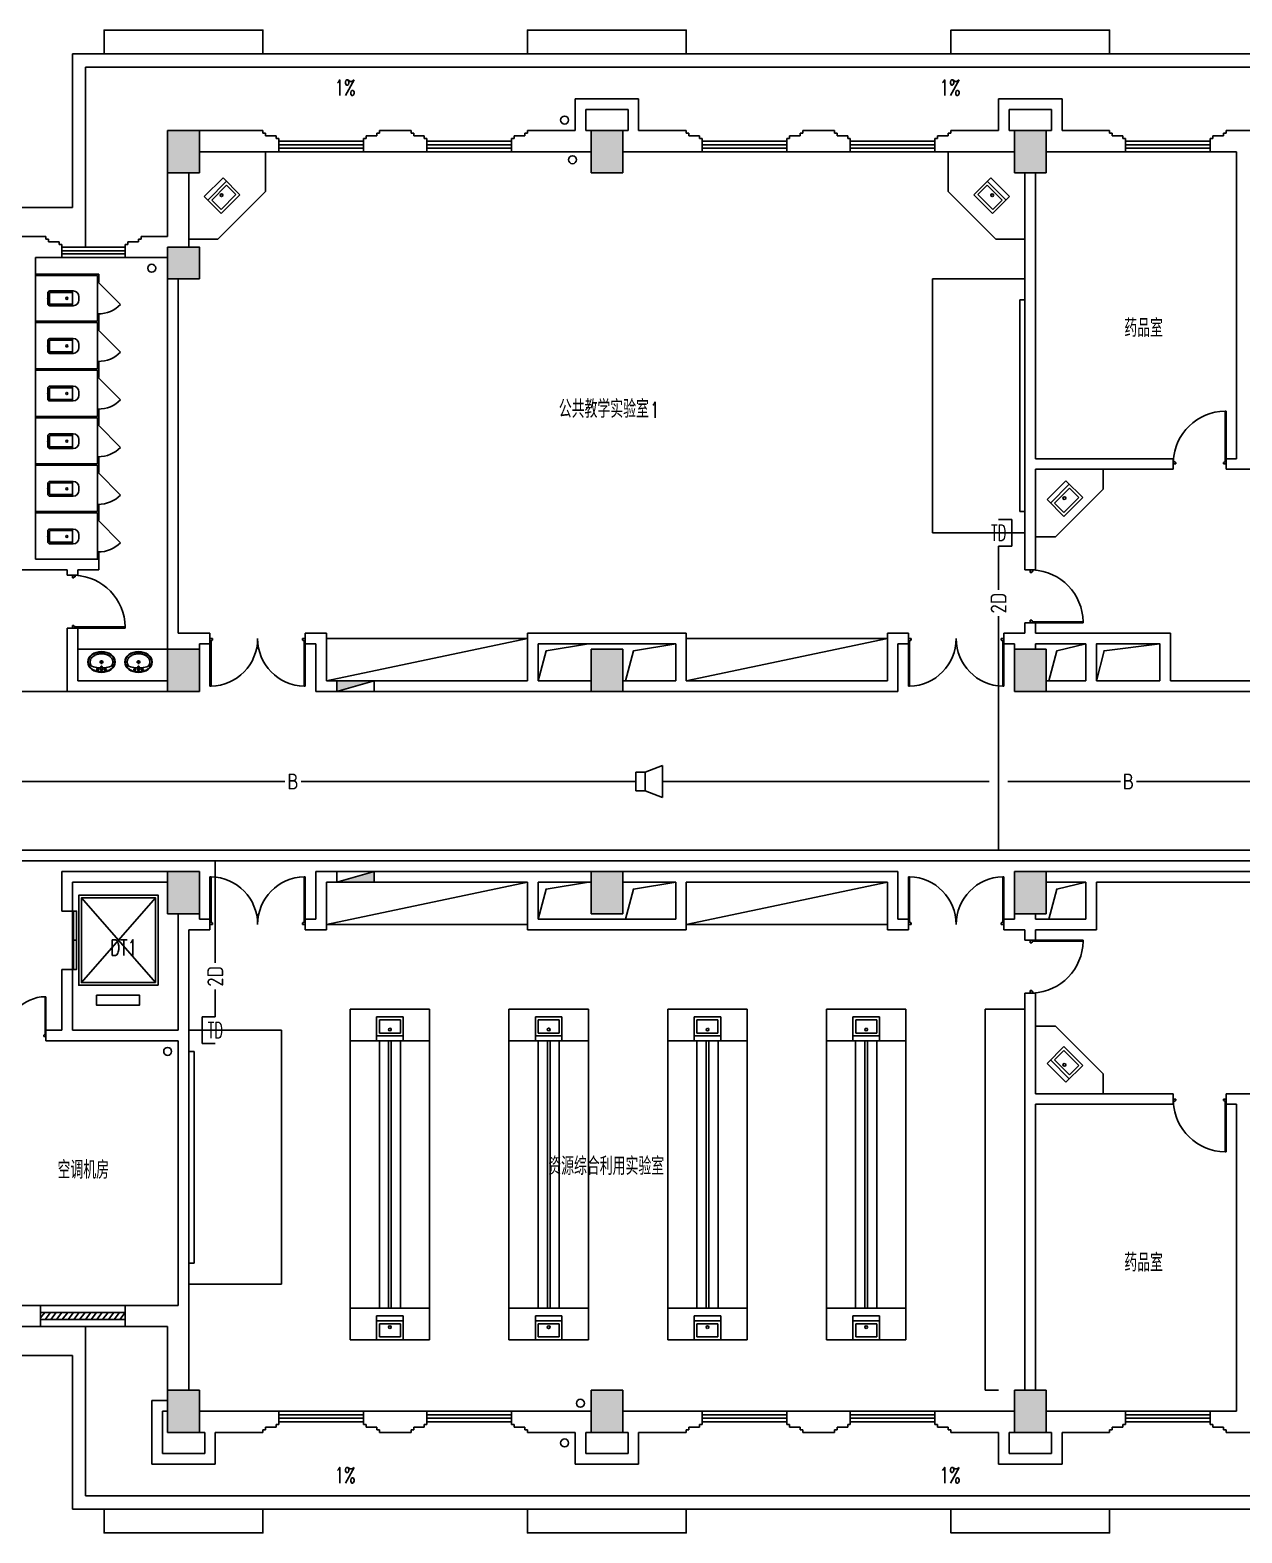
# Model space of a CAD drawing. Extents: x 190999 to 834799, y -200814 to 215286.
# Drawn here: x 217912 to 240812, y -66564 to -38163 of the extents above; entities that cross this region are included whole.
import ezdxf
from ezdxf.enums import TextEntityAlignment as Align

# ---------------------------------------------------------------- set-up
doc = ezdxf.new("R2010")
doc.units = 0
doc.header["$LTSCALE"] = 1000
doc.header["$MEASUREMENT"] = 0
for name, color, linetype in [('00-EQUIP', 3, 'Continuous'), ('00-SIG_TEXT', 7, 'Continuous'), ('00-WIRE-4', 6, 'Continuous'), ('A-卫生间', 250, 'Continuous'), ('A-墙线', 2, 'Continuous'), ('A-外包装修', 250, 'Continuous'), ('A-外窗', 145, 'Continuous'), ('A-家具', 250, 'Continuous'), ('A-门', 167, 'Continuous'), ('COLUMN', 2, 'Continuous'), ('EQUIP_消火栓', 6, 'Continuous'), ('PUB_HATCH', 250, 'Continuous'), ('PUB_TEXT', 7, 'Continuous'), ('STAIR', 5, 'Continuous'), ('WALL', 4, 'Continuous'), ('WINDOW', 7, 'Continuous'), ('屋面排水', 7, 'Continuous'), ('房间名称', 7, 'Continuous'), ('桥架', 1, 'Continuous'), ('洞口线', 177, 'Continuous'), ('雨水管', 3, 'Continuous'), ('雨水管口', 1, 'Continuous')]:
    doc.layers.add(name, color=color, linetype=linetype)
doc.styles.add('-GBCBIGGBENOR', font='GBENOR.shx', dxfattribs={"bigfont": 'GBCBIG.shx'})
doc.styles.add('_COMPLEX', font='COMPLEX.shx', dxfattribs={"width": 0.5})
doc.styles.add('_TCH_DIM', font='SIMPLEX', dxfattribs={"bigfont": 'GBCBIG'})
doc.styles.get("Standard").update_dxf_attribs({"font": 'simhei.ttf'})
doc.styles.add('zz-1', font='arial.ttf', dxfattribs={"width": 0.8})

# ---------------------------------------------------------------- blocks, each defined once
blk = doc.blocks.new('m1800')
at = {"layer": 'A-墙线'}
for p, q in [((-900, -100), (-900, 100)), ((900, -100), (900, 100))]:
    blk.add_line(p, q, dxfattribs=at)
at = {"layer": 'A-门'}
for p, q in [((-900, 900), (-900, 0)), ((-900, 900), (-880, 900)), ((-880, 900), (-880, 50)), ((880, 900), (880, 50)), ((900, 900), (880, 900)), ((900, 900), (900, 0)), ((-900, 50), (-870, 50)), ((-900, 0), (-850, 0)), ((-870, 50), (-870, 30)), ((-870, 30), (-850, 30)), ((-850, 30), (-850, 0)), ((850, 30), (850, 0)), ((870, 30), (850, 30)), ((900, 0), (850, 0)), ((870, 50), (870, 30)), ((900, 50), (870, 50))]:
    blk.add_line(p, q, dxfattribs=at)
for centre, start, end in [((-900, 0), 0, 88.7267), ((900, 0), 91.2733, 180)]:
    blk.add_arc(centre, 900, start, end, dxfattribs=at)
blk = doc.blocks.new('m1000')
at = {"layer": 'A-墙线'}
for p, q in [((0, 0), (0, 200)), ((1000, 0), (1000, 200))]:
    blk.add_line(p, q, dxfattribs=at)
at = {"layer": 'A-门'}
for p, q in [((0, 1100), (0, 100)), ((0, 1100), (20, 1100)), ((20, 1100), (20, 150)), ((0, 150), (30, 150)), ((0, 100), (50, 100)), ((30, 150), (30, 130)), ((30, 130), (50, 130)), ((50, 130), (50, 100)), ((950, 130), (950, 100)), ((970, 130), (950, 130)), ((1000, 100), (950, 100)), ((970, 150), (970, 130)), ((1000, 150), (970, 150)), ((1000, 150), (1000, 100))]:
    blk.add_line(p, q, dxfattribs=at)
blk.add_arc((0, 100), 1000, 2.866, 88.854, dxfattribs=at)
blk = doc.blocks.new('手盆')
at = {"layer": 'A-卫生间'}
for p, q in [((113, 12), (46, 16)), ((160, 0), (235, 0)), ((198, -37), (198, 38)), ((113, -11), (46, -16))]:
    blk.add_line(p, q, dxfattribs=at)
for centre, major_axis, ratio, start_param, end_param in [((198, 0), (0, 259), 0.763797, 3.141593, 9.424778), ((194, 0), (0, 259), 0.413212, 0.351725, 1.519021), ((106, 0), (0, 13.9), 0.9, 3.760941, 5.663837), ((194, 0), (0, 259), 0.413212, 1.620217, 2.789865)]:
    blk.add_ellipse(centre, major_axis=major_axis, ratio=ratio, start_param=start_param, end_param=end_param, dxfattribs=at)
for centre, major_axis in [((46, 0), (0, 15.8)), ((56, 71), (0, 20.6)), ((56, 71), (0, 15.6)), ((198, 0), (0, 23.4)), ((56, -71), (0, 20.6)), ((56, -71), (0, 15.6))]:
    blk.add_ellipse(centre, major_axis=major_axis, ratio=0.9, dxfattribs=at)
for points, knots in [([(198, -249), (204, -249), (211, -249), (228, -246), (239, -243), (260, -236), (270, -231), (290, -218), (299, -211), (317, -194), (325, -185), (340, -164), (347, -153), (360, -129), (365, -116), (374, -90), (378, -76), (383, -48), (385, -34), (387, -5), (387, 9), (385, 38), (383, 52), (377, 80), (373, 94), (364, 120), (358, 133), (345, 156), (338, 167), (323, 187), (314, 197), (296, 213), (287, 220), (267, 232), (257, 237), (236, 244), (225, 247), (204, 249), (193, 249), (171, 247), (161, 245), (140, 237), (129, 232), (110, 221), (100, 213), (82, 197), (74, 188), (58, 168), (51, 157), (38, 133), (32, 121), (23, 95), (19, 81), (13, 53), (11, 39), (9, 10), (9, -4), (10, -33), (12, -47), (18, -75), (21, -89), (30, -115), (36, -128), (48, -152), (55, -163), (70, -184), (78, -193), (96, -210), (105, -218), (125, -230), (135, -235), (156, -243), (167, -246), (184, -249), (191, -249), (198, -249)], [0, 0, 0, 0, 0.105369, 0.105369, 0.278747, 0.278747, 0.452125, 0.452125, 0.625504, 0.625504, 0.798882, 0.798882, 0.97226, 0.97226, 1.145639, 1.145639, 1.319017, 1.319017, 1.492395, 1.492395, 1.665774, 1.665774, 1.839152, 1.839152, 2.01253, 2.01253, 2.185909, 2.185909, 2.359287, 2.359287, 2.532665, 2.532665, 2.706044, 2.706044, 2.879422, 2.879422, 3.0528, 3.0528, 3.226179, 3.226179, 3.399557, 3.399557, 3.572935, 3.572935, 3.746313, 3.746313, 3.919692, 3.919692, 4.09307, 4.09307, 4.266448, 4.266448, 4.439827, 4.439827, 4.613205, 4.613205, 4.786583, 4.786583, 4.959962, 4.959962, 5.13334, 5.13334, 5.306718, 5.306718, 5.480097, 5.480097, 5.653475, 5.653475, 5.826853, 5.826853, 6.000232, 6.000232, 6.17361, 6.17361, 6.283185, 6.283185, 6.283185, 6.283185]), ([(119, -185), (121, -187), (123, -188), (130, -193), (135, -196), (146, -202), (152, -205), (163, -209), (169, -210), (180, -213), (186, -214), (194, -214), (196, -214), (198, -214), (204, -214), (209, -214), (222, -212), (229, -210), (241, -206), (245, -204), (254, -200), (259, -197), (269, -191), (275, -187), (286, -178), (291, -173), (300, -162), (304, -158), (314, -145), (319, -137), (327, -123), (329, -118), (334, -107), (336, -101), (341, -89), (343, -83), (346, -71), (348, -64), (351, -49), (352, -40), (354, -22), (355, -13), (355, 5), (355, 14), (354, 32), (352, 41), (349, 58), (348, 66), (343, 81), (341, 89), (335, 104), (332, 111), (326, 125), (322, 132), (314, 144), (310, 150), (301, 162), (296, 167), (287, 177), (281, 181), (272, 189), (267, 192), (256, 199), (250, 202), (238, 207), (233, 209), (223, 211), (217, 212), (205, 214), (198, 214), (186, 213), (181, 213), (171, 211), (166, 210), (151, 205), (141, 200), (128, 191), (123, 188), (119, 185)], [5.740897, 5.740897, 5.740897, 5.740897, 5.780874, 5.780874, 5.896829, 5.896829, 6.012784, 6.012784, 6.128739, 6.128739, 6.240697, 6.240697, 6.283185, 6.283185, 6.283185, 6.399826, 6.399826, 6.5409, 6.5409, 6.634, 6.634, 6.7271, 6.7271, 6.852188, 6.852188, 6.977276, 6.977276, 7.077377, 7.077377, 7.229977, 7.229977, 7.317389, 7.317389, 7.404801, 7.404801, 7.497094, 7.497094, 7.589386, 7.589386, 7.712334, 7.712334, 7.835281, 7.835281, 7.958228, 7.958228, 8.081175, 8.081175, 8.194983, 8.194983, 8.30879, 8.30879, 8.422598, 8.422598, 8.537599, 8.537599, 8.6526, 8.6526, 8.767602, 8.767602, 8.884432, 8.884432, 8.982435, 8.982435, 9.119467, 9.119467, 9.224191, 9.224191, 9.328914, 9.328914, 9.470087, 9.470087, 9.571187, 9.571187, 9.672288, 9.672288, 9.874489, 9.874489, 9.967059, 9.967059, 9.967059, 9.967059])]:
    blk.add_open_spline(points, degree=3, knots=knots, dxfattribs=at)
blk.add_point((46, 0), dxfattribs=at)
blk = doc.blocks.new('$TwtSys$00000434')
for p, q in [((-0.5, 0.5), (-0.5, -0.5)), ((-0.5, -0.5), (0.5, 0.5)), ((0.5, 0.5), (-0.5, 0.5)), ((0.5, -0.5), (0.5, 0.5)), ((-0.5, -0.5), (0.5, -0.5))]:
    blk.add_line(p, q)
blk.add_solid([(0.5, -0.5), (0.5, 0.5), (-0.5, -0.5)])
blk = doc.blocks.new('$WINLIB2D$00000039')
at = {"color": 0}
for p, q in [((0.5, 0.5), (-0.5, 0.5)), ((-0.5, 0.167), (0.5, 0.167)), ((-0.452, -0.167), (-0.5, 0.084)), ((-0.384, -0.167), (-0.448, 0.167)), ((-0.316, -0.167), (-0.38, 0.167)), ((-0.248, -0.167), (-0.312, 0.167)), ((-0.18, -0.167), (-0.244, 0.167)), ((-0.112, -0.167), (-0.176, 0.167)), ((-0.044, -0.167), (-0.108, 0.167)), ((0.024, -0.167), (-0.04, 0.167)), ((0.092, -0.167), (0.028, 0.167)), ((0.16, -0.167), (0.096, 0.167)), ((0.228, -0.167), (0.164, 0.167)), ((0.296, -0.167), (0.232, 0.167)), ((0.364, -0.167), (0.3, 0.167)), ((0.432, -0.167), (0.368, 0.167)), ((0.5, -0.167), (0.436, 0.167)), ((-0.5, -0.167), (0.5, -0.167)), ((0.5, -0.5), (-0.5, -0.5))]:
    blk.add_line(p, q, dxfattribs=at)
blk = doc.blocks.new('_FZH')
blk.add_lwpolyline([(-0.5, -0.5), (0.5, -0.5), (0.5, 0.5), (-0.5, 0.5)], close=True)
at = {"layer": 'PUB_HATCH'}
blk.add_solid([(-0.5, -0.5), (0.5, -0.5), (-0.5, 0.5), (0.5, 0.5)], dxfattribs=at)
blk = doc.blocks.new('$plan$00001609')
at = {"linetype": 'Continuous'}
for p, q in [((0, -251), (0, 251)), ((0, 251), (450, 251)), ((93, -251), (93, 251)), ((146, -199), (146, 199)), ((146, 199), (397, 199)), ((397, 199), (397, -199)), ((450, 251), (450, -251)), ((0, -251), (450, -251)), ((146, -199), (397, -199))]:
    blk.add_line(p, q, dxfattribs=at)
blk.add_line((238, 2), (238, 0))
blk.add_arc((212, 0), 26, 4.716, 0, dxfattribs=at)
at = {"style": 'zz-1'}
for tag in ['YSIZE', 'XSIZE']:
    blk.add_attdef(tag, (0, 0), '', height=0.5, dxfattribs=at)
blk = doc.blocks.new('$lvtry$00000200')
for p, q in [((-140, -40, 0), (-140, -480, 0)), ((-110, -40, 0), (-110, -470, 0)), ((100, 0, 0), (-100, 0, 0)), ((100, -30, 0), (-100, -30, 0)), ((110, -470, 0), (110, -40, 0)), ((140, -480, 0), (140, -40, 0)), ((140, -470, 0), (-140, -470, 0)), ((-30, -590, 0), (30, -590, 0))]:
    blk.add_line(p, q)
blk.add_circle((0, -359, 0), 20)
for centre, radius, start, end in [((-100, -40, 0), 40, 90, 180), ((-100, -40, 0), 10, 90, 180), ((100, -40, 0), 40, 0, 90), ((100, -40, 0), 10, 0, 90), ((-30, -480, 0), 110, 180, 270), ((30, -480, 0), 110, 270, 0)]:
    blk.add_arc(centre, radius, start, end)
blk.add_point((0, 0))
blk = doc.blocks.new('$DorLib2D$00000114')
at = {"color": 0}
blk.add_line((0.5, 0), (-0.207, 0.707), dxfattribs=at)
blk.add_arc((0.5, 0), 1, 135, 180, dxfattribs=at)
blk = doc.blocks.new('_LINKPT1')
at = {"color": 0}
blk.add_line((0, 0), (0, 0), dxfattribs=at)
blk = doc.blocks.new('IO37IMB6')
for p, q in [((-0.5, 0.499), (-0.5, 0.999)), ((0.5, 0.999), (0.5, 0.499)), ((0.5, 0.499), (-0.5, 0.499)), ((0, 0.5), (0, 0))]:
    blk.add_line(p, q)
at = {"xscale": 0.002, "yscale": 0.002, "zscale": 0.002}
for p in [(0, 1.384), (-0.5, 0.499), (0, 0), (0.5, 0.499)]:
    blk.add_blockref('_LINKPT1', p, dxfattribs=at)
at = {"style": '_COMPLEX', "width": 0.6, "flags": 8}
blk.add_attdef('$TEXT$', text='', height=0.6, dxfattribs=at).set_placement((0, 1), align=Align.MIDDLE_CENTER)
at = {"flags": 9}
blk.add_attdef('A', (0, 0), '', height=0.00002, dxfattribs=at)
blk = doc.blocks.new('OS28WV87')
for p, q in [((0.35, 0.35), (1, 0.6)), ((1, 0.6), (1, -0.6)), ((0, 0.35), (0, -0.35)), ((0, 0.35), (0.35, 0.35)), ((0.35, 0.35), (0.35, -0.35)), ((0.35, -0.35), (0, -0.35)), ((1, -0.6), (0.35, -0.35))]:
    blk.add_line(p, q)
at = {"xscale": 0.002, "yscale": 0.002, "zscale": 0.002}
for p in [(0, 0), (0.175, 0.35), (1, 0), (0.175, -0.35)]:
    blk.add_blockref('_LINKPT1', p, dxfattribs=at)
at = {"flags": 9}
blk.add_attdef('A', (0, 0), '', height=0.00002, dxfattribs=at)

msp = doc.modelspace()

# ---------------------------------------------------------------- hatches: boundary and pattern name
at = {"layer": 'PUB_HATCH'}
for points in [[(221111.6, -40063.5), (220511.6, -40063.5), (220511.6, -40863.5), (221111.6, -40863.5)], [(229111.6, -40063.5), (228511.6, -40063.5), (228511.6, -40863.5), (229111.6, -40863.5)], [(237111.6, -40063.5), (236511.6, -40063.5), (236511.6, -40863.5), (237111.6, -40863.5)], [(221111.6, -49863.5), (220511.6, -49863.5), (220511.6, -50663.5), (221111.6, -50663.5)], [(229111.6, -49863.5), (228511.6, -49863.5), (228511.6, -50663.5), (229111.6, -50663.5)], [(237111.6, -49863.5), (236511.6, -49863.5), (236511.6, -50663.5), (237111.6, -50663.5)], [(221111.6, -54063.5), (220511.6, -54063.5), (220511.6, -54863.5), (221111.6, -54863.5)], [(229111.6, -54063.5), (228511.6, -54063.5), (228511.6, -54863.5), (229111.6, -54863.5)], [(237111.6, -54063.5), (236511.6, -54063.5), (236511.6, -54863.5), (237111.6, -54863.5)], [(221111.6, -63863.5), (220511.6, -63863.5), (220511.6, -64663.5), (221111.6, -64663.5)], [(229111.6, -63863.5), (228511.6, -63863.5), (228511.6, -64663.5), (229111.6, -64663.5)], [(237111.6, -63863.5), (236511.6, -63863.5), (236511.6, -64663.5), (237111.6, -64663.5)]]:
    msp.add_hatch(color=256, dxfattribs=at).paths.add_polyline_path(points)

# ---------------------------------------------------------------- linework, layer by layer
at = {"layer": '00-WIRE-4'}
for p, q in [((236212.1, -47913.5), (236212.1, -48741.2)), ((236212.1, -49241.8), (236212.1, -53663.5)), ((222727.8, -52363.5), (216211.6, -52363.5)), ((229361.6, -52363.5), (223032.8, -52363.5)), ((236037.1, -52363.5), (229861.6, -52363.5)), ((238514.8, -52363.5), (236387.1, -52363.5)), ((246661.6, -52363.5), (238819.8, -52363.5)), ((221411.1, -55793.4), (221411.1, -53863.5)), ((221411.1, -56813.5), (221411.1, -56294))]:
    msp.add_line(p, q, dxfattribs=at)
at = {"layer": 'A-卫生间'}
for p, q in [((218011.6, -42776), (219211.6, -42776)), ((218011.6, -42776), (218011.6, -42801)), ((218011.6, -42801), (219186.6, -42801)), ((219186.6, -42801), (219186.6, -42926)), ((219211.6, -42926), (219211.6, -42776)), ((219186.6, -42926), (219211.6, -42926)), ((219186.6, -43663.5), (218011.6, -43663.5)), ((218011.6, -43688.5), (218011.6, -43663.5)), ((219186.6, -43688.5), (218011.6, -43688.5)), ((219211.6, -43526), (219186.6, -43526)), ((219186.6, -43526), (219186.6, -43663.5)), ((219186.6, -43688.5), (219186.6, -43826)), ((219211.6, -43663.5), (219211.6, -43526)), ((219211.6, -43826), (219211.6, -43663.5)), ((219186.6, -43826), (219211.6, -43826)), ((219186.6, -44563.5), (218011.6, -44563.5)), ((218011.6, -44588.5), (218011.6, -44563.5)), ((219186.6, -44588.5), (218011.6, -44588.5)), ((219211.6, -44426), (219186.6, -44426)), ((219186.6, -44426), (219186.6, -44563.5)), ((219186.6, -44588.5), (219186.6, -44726)), ((219211.6, -44563.5), (219211.6, -44426)), ((219211.6, -44726), (219211.6, -44563.5)), ((219186.6, -44726), (219211.6, -44726)), ((219211.6, -45326), (219186.6, -45326)), ((219186.6, -45326), (219186.6, -45463.5)), ((219211.6, -45463.5), (219211.6, -45326)), ((219186.6, -45463.5), (218011.6, -45463.5)), ((218011.6, -45488.5), (218011.6, -45463.5)), ((219186.6, -45488.5), (218011.6, -45488.5)), ((219186.6, -45488.5), (219186.6, -45626)), ((219186.6, -45626), (219211.6, -45626)), ((219211.6, -45626), (219211.6, -45463.5)), ((219211.6, -46226), (219186.6, -46226)), ((219186.6, -46226), (219186.6, -46363.5)), ((219211.6, -46363.5), (219211.6, -46226)), ((219186.6, -46363.5), (218011.6, -46363.5)), ((218011.6, -46388.5), (218011.6, -46363.5)), ((219186.6, -46388.5), (218011.6, -46388.5)), ((219186.6, -46388.5), (219186.6, -46526)), ((219186.6, -46526), (219211.6, -46526)), ((219211.6, -46526), (219211.6, -46363.5)), ((219211.6, -47126), (219186.6, -47126)), ((219186.6, -47126), (219186.6, -47263.5)), ((219211.6, -47263.5), (219211.6, -47126)), ((219186.6, -47263.5), (218011.6, -47263.5)), ((218011.6, -47288.5), (218011.6, -47263.5)), ((219186.6, -47288.5), (218011.6, -47288.5)), ((219186.6, -47288.5), (219186.6, -47426)), ((219186.6, -47426), (219211.6, -47426)), ((219211.6, -47426), (219211.6, -47263.5)), ((219211.6, -48026), (219186.6, -48026)), ((219186.6, -48026), (219186.6, -48163.5)), ((219186.6, -48163.5), (219211.6, -48163.5)), ((219211.6, -48163.5), (219211.6, -48026)), ((218811.6, -49863.5), (220511.6, -49863.5)), ((217111.6, -50663.5), (218611.6, -50663.5))]:
    msp.add_line(p, q, dxfattribs=at)
at = {"layer": 'A-墙线'}
for p, q in [((228211.6, -39463.5), (229411.6, -39463.5)), ((228211.6, -40063.5), (228211.6, -39463.5)), ((229411.6, -40063.5), (229411.6, -39463.5)), ((236211.6, -39463.5), (237411.6, -39463.5)), ((236211.6, -40063.5), (236211.6, -39463.5)), ((237411.6, -40063.5), (237411.6, -39463.5)), ((228411.6, -39663.5), (229211.6, -39663.5)), ((228411.6, -40063.5), (228411.6, -39663.5)), ((229211.6, -40063.5), (229211.6, -39663.5)), ((236411.6, -39663.5), (237211.6, -39663.5)), ((236411.6, -40063.5), (236411.6, -39663.5)), ((237211.6, -40063.5), (237211.6, -39663.5)), ((221111.6, -40063.5), (222311.6, -40063.5)), ((222311.6, -40063.5), (222311.6, -40113.5)), ((222311.6, -40113.5), (222361.6, -40113.5)), ((222361.6, -40113.5), (222361.6, -40163.5)), ((222361.6, -40163.5), (222561.6, -40163.5)), ((222561.6, -40163.5), (222561.6, -40213.5)), ((222561.6, -40213.5), (222611.6, -40213.5)), ((222611.6, -40213.5), (222611.6, -40463.5)), ((224261.6, -40213.5), (224211.6, -40213.5)), ((224211.6, -40213.5), (224211.6, -40463.5)), ((224261.6, -40163.5), (224261.6, -40213.5)), ((224461.6, -40163.5), (224261.6, -40163.5)), ((224461.6, -40113.5), (224461.6, -40163.5)), ((224511.6, -40113.5), (224461.6, -40113.5)), ((224511.6, -40063.5), (225111.6, -40063.5)), ((224511.6, -40063.5), (224511.6, -40113.5)), ((225111.6, -40063.5), (225111.6, -40113.5)), ((225111.6, -40113.5), (225161.6, -40113.5)), ((225161.6, -40113.5), (225161.6, -40163.5)), ((225161.6, -40163.5), (225361.6, -40163.5)), ((225361.6, -40163.5), (225361.6, -40213.5)), ((225361.6, -40213.5), (225411.6, -40213.5)), ((225411.6, -40213.5), (225411.6, -40463.5)), ((227061.6, -40213.5), (227011.6, -40213.5)), ((227011.6, -40213.5), (227011.6, -40463.5)), ((227061.6, -40163.5), (227061.6, -40213.5)), ((227261.6, -40163.5), (227061.6, -40163.5)), ((227261.6, -40113.5), (227261.6, -40163.5)), ((227311.6, -40113.5), (227261.6, -40113.5)), ((227311.6, -40063.5), (228211.6, -40063.5)), ((227311.6, -40063.5), (227311.6, -40113.5)), ((228411.6, -40063.5), (228511.6, -40063.5)), ((229211.6, -40063.5), (229111.6, -40063.5)), ((230311.6, -40063.5), (229411.6, -40063.5)), ((230311.6, -40063.5), (230311.6, -40113.5)), ((230311.6, -40113.5), (230361.6, -40113.5)), ((230361.6, -40113.5), (230361.6, -40163.5)), ((230361.6, -40163.5), (230561.6, -40163.5)), ((230561.6, -40163.5), (230561.6, -40213.5)), ((230561.6, -40213.5), (230611.6, -40213.5)), ((230611.6, -40213.5), (230611.6, -40463.5)), ((232261.6, -40213.5), (232211.6, -40213.5)), ((232211.6, -40213.5), (232211.6, -40463.5)), ((232261.6, -40163.5), (232261.6, -40213.5)), ((232461.6, -40163.5), (232261.6, -40163.5)), ((232461.6, -40113.5), (232461.6, -40163.5)), ((232511.6, -40113.5), (232461.6, -40113.5)), ((233111.6, -40063.5), (232511.6, -40063.5)), ((232511.6, -40063.5), (232511.6, -40113.5)), ((233111.6, -40063.5), (233111.6, -40113.5)), ((233111.6, -40113.5), (233161.6, -40113.5)), ((233161.6, -40113.5), (233161.6, -40163.5)), ((233161.6, -40163.5), (233361.6, -40163.5)), ((233361.6, -40163.5), (233361.6, -40213.5)), ((233361.6, -40213.5), (233411.6, -40213.5)), ((233411.6, -40213.5), (233411.6, -40463.5)), ((235061.6, -40213.5), (235011.6, -40213.5)), ((235011.6, -40213.5), (235011.6, -40463.5)), ((235061.6, -40163.5), (235061.6, -40213.5)), ((235261.6, -40163.5), (235061.6, -40163.5)), ((235261.6, -40113.5), (235261.6, -40163.5)), ((235311.6, -40113.5), (235261.6, -40113.5)), ((236211.6, -40063.5), (235311.6, -40063.5)), ((235311.6, -40063.5), (235311.6, -40113.5)), ((236511.6, -40063.5), (236411.6, -40063.5)), ((237111.6, -40063.5), (237211.6, -40063.5)), ((237411.6, -40063.5), (238311.6, -40063.5)), ((238311.6, -40063.5), (238311.6, -40113.5)), ((238311.6, -40113.5), (238361.6, -40113.5)), ((238361.6, -40113.5), (238361.6, -40163.5)), ((238361.6, -40163.5), (238561.6, -40163.5)), ((238561.6, -40163.5), (238561.6, -40213.5)), ((238561.6, -40213.5), (238611.6, -40213.5)), ((238611.6, -40213.5), (238611.6, -40463.5)), ((240261.6, -40213.5), (240211.6, -40213.5)), ((240211.6, -40213.5), (240211.6, -40463.5)), ((240261.6, -40163.5), (240261.6, -40213.5)), ((240461.6, -40163.5), (240261.6, -40163.5)), ((240461.6, -40113.5), (240461.6, -40163.5)), ((240511.6, -40113.5), (240461.6, -40113.5)), ((240511.6, -40063.5), (241111.6, -40063.5)), ((240511.6, -40063.5), (240511.6, -40113.5)), ((221111.6, -40463.5), (222611.6, -40463.5)), ((224211.6, -40463.5), (225411.6, -40463.5)), ((227011.6, -40463.5), (228511.6, -40463.5)), ((230611.6, -40463.5), (229111.6, -40463.5)), ((233411.6, -40463.5), (232211.6, -40463.5)), ((236511.6, -40463.5), (235011.6, -40463.5)), ((237111.6, -40463.5), (238611.6, -40463.5)), ((240211.6, -40463.5), (240711.6, -40463.5)), ((240711.6, -40463.5), (240711.6, -46263.5)), ((220511.6, -42063.5), (220511.6, -40863.5)), ((220911.6, -42263.5), (220911.6, -40863.5)), ((236711.6, -48363.5), (236711.6, -40863.5)), ((236911.6, -46263.5), (236911.6, -40863.5)), ((217611.6, -42063.5), (218211.6, -42063.5)), ((218211.6, -42063.5), (218211.6, -42113.5)), ((218211.6, -42113.5), (218261.6, -42113.5)), ((218261.6, -42113.5), (218261.6, -42163.5)), ((218261.6, -42163.5), (218461.6, -42163.5)), ((218461.6, -42163.5), (218461.6, -42213.5)), ((218461.6, -42213.5), (218511.6, -42213.5)), ((218511.6, -42213.5), (218511.6, -42463.5)), ((219761.6, -42213.5), (219711.6, -42213.5)), ((219711.6, -42213.5), (219711.6, -42463.5)), ((219761.6, -42163.5), (219761.6, -42213.5)), ((219961.6, -42163.5), (219761.6, -42163.5)), ((219961.6, -42113.5), (219961.6, -42163.5)), ((220011.6, -42113.5), (219961.6, -42113.5)), ((220011.6, -42063.5), (220011.6, -42113.5)), ((220011.6, -42063.5), (220511.6, -42063.5)), ((218011.6, -48163.5), (218011.6, -42463.5)), ((218011.6, -42463.5), (218511.6, -42463.5)), ((219711.6, -42463.5), (220511.6, -42463.5)), ((220511.6, -49863.5), (220511.6, -42863.5)), ((220711.6, -49563.5), (220711.6, -42863.5)), ((239511.6, -46263.5), (236911.6, -46263.5)), ((240711.6, -46263.5), (240511.6, -46263.5)), ((239511.6, -46463.5), (236911.6, -46463.5)), ((236911.6, -48363.5), (236911.6, -46463.5)), ((241111.6, -46463.5), (240511.6, -46463.5)), ((218011.6, -48163.5), (219211.6, -48163.5)), ((219211.6, -48163.5), (219211.6, -48363.5)), ((217111.6, -48363.5), (218611.6, -48363.5)), ((218611.6, -48463.5), (218611.6, -48363.5)), ((218811.6, -48463.5), (218811.6, -48363.5)), ((218811.6, -48363.5), (219211.6, -48363.5)), ((236711.6, -49563.5), (236711.6, -49363.5)), ((236911.6, -49563.5), (236911.6, -49363.5)), ((218611.6, -50663.5), (218611.6, -49463.5)), ((218811.6, -50463.5), (218811.6, -49463.5)), ((221311.6, -49563.5), (220711.6, -49563.5)), ((223111.6, -49563.5), (223511.6, -49563.5)), ((223511.6, -49563.5), (223511.6, -50463.5)), ((230311.6, -49563.5), (227311.6, -49563.5)), ((227311.6, -49563.5), (227311.6, -50463.5)), ((230311.6, -49563.5), (230311.6, -50463.5)), ((234511.6, -49563.5), (234111.6, -49563.5)), ((234111.6, -49563.5), (234111.6, -50463.5)), ((236311.6, -49563.5), (236711.6, -49563.5)), ((221111.6, -49763.5), (221311.6, -49763.5)), ((221111.6, -49863.5), (221111.6, -49763.5)), ((223111.6, -49763.5), (223311.6, -49763.5)), ((223311.6, -49763.5), (223311.6, -50663.5)), ((230111.6, -49763.5), (227511.6, -49763.5)), ((227511.6, -50463.5), (227511.6, -49763.5)), ((230111.6, -50463.5), (230111.6, -49763.5)), ((234511.6, -49763.5), (234311.6, -49763.5)), ((234311.6, -49763.5), (234311.6, -50663.5)), ((236511.6, -49763.5), (236311.6, -49763.5)), ((236511.6, -49863.5), (236511.6, -49763.5)), ((236911.6, -49863.5), (236911.6, -49763.5)), ((220511.6, -50463.5), (218811.6, -50463.5)), ((227311.6, -50463.5), (223511.6, -50463.5)), ((228511.6, -50463.5), (227511.6, -50463.5)), ((229111.6, -50463.5), (230111.6, -50463.5)), ((230311.6, -50463.5), (234111.6, -50463.5)), ((237861.6, -50463.5), (237111.6, -50463.5)), ((239261.6, -50463.5), (238061.6, -50463.5)), ((242111.6, -50463.5), (239461.6, -50463.5)), ((220511.6, -50663.5), (218611.6, -50663.5)), ((228511.6, -50663.5), (223311.6, -50663.5)), ((229111.6, -50663.5), (234311.6, -50663.5)), ((242311.6, -50663.5), (237111.6, -50663.5)), ((218511.6, -54813.5), (218511.6, -54063.5)), ((218511.6, -54063.5), (220511.6, -54063.5)), ((228511.6, -54063.5), (223311.6, -54063.5)), ((223311.6, -54963.5), (223311.6, -54063.5)), ((229111.6, -54063.5), (234311.6, -54063.5)), ((234311.6, -54963.5), (234311.6, -54063.5)), ((242311.6, -54063.5), (237111.6, -54063.5)), ((218711.6, -54263.5), (220511.6, -54263.5)), ((218711.6, -54813.5), (218711.6, -54263.5)), ((227311.6, -54263.5), (223511.6, -54263.5)), ((223511.6, -55163.5), (223511.6, -54263.5)), ((227311.6, -55163.5), (227311.6, -54263.5)), ((228511.6, -54263.5), (227511.6, -54263.5)), ((227511.6, -54263.5), (227511.6, -54963.5)), ((229111.6, -54263.5), (230111.6, -54263.5)), ((230111.6, -54263.5), (230111.6, -54963.5)), ((230311.6, -54263.5), (234111.6, -54263.5)), ((230311.6, -55163.5), (230311.6, -54263.5)), ((234111.6, -55163.5), (234111.6, -54263.5)), ((237861.6, -54263.5), (237111.6, -54263.5)), ((242111.6, -54263.5), (238061.6, -54263.5)), ((218711.6, -54813.5), (218511.6, -54813.5)), ((220711.6, -54863.5), (220711.6, -57063.5)), ((221111.6, -54863.5), (221111.6, -54963.5)), ((221111.6, -54963.5), (221311.6, -54963.5)), ((223111.6, -54963.5), (223311.6, -54963.5)), ((230111.6, -54963.5), (227511.6, -54963.5)), ((234511.6, -54963.5), (234311.6, -54963.5)), ((236511.6, -54963.5), (236311.6, -54963.5)), ((236511.6, -54863.5), (236511.6, -54963.5)), ((236911.6, -54863.5), (236911.6, -54963.5)), ((220911.6, -55163.5), (220911.6, -63863.5)), ((221311.6, -55163.5), (220911.6, -55163.5)), ((223111.6, -55163.5), (223511.6, -55163.5)), ((230311.6, -55163.5), (227311.6, -55163.5)), ((234511.6, -55163.5), (234111.6, -55163.5)), ((236311.6, -55163.5), (236711.6, -55163.5)), ((236711.6, -55163.5), (236711.6, -55363.5)), ((236911.6, -55163.5), (236911.6, -55363.5)), ((218711.6, -55913.5), (218511.6, -55913.5)), ((218511.6, -57063.5), (218511.6, -55913.5)), ((218711.6, -57063.5), (218711.6, -55913.5)), ((236711.6, -56363.5), (236711.6, -63863.5)), ((236911.6, -56363.5), (236911.6, -58263.5)), ((218211.6, -57063.5), (218511.6, -57063.5)), ((218211.6, -57263.5), (218211.6, -57063.5)), ((218711.6, -57063.5), (220711.6, -57063.5)), ((218211.6, -57263.5), (220711.6, -57263.5)), ((220711.6, -57263.5), (220711.6, -62263.5)), ((239511.6, -58263.5), (236911.6, -58263.5)), ((239511.6, -58463.5), (236911.6, -58463.5)), ((236911.6, -58463.5), (236911.6, -63863.5)), ((241111.6, -58263.5), (240511.6, -58263.5)), ((240711.6, -58463.5), (240511.6, -58463.5)), ((240711.6, -64263.5), (240711.6, -58463.5)), ((220511.6, -62663.5), (220511.6, -63863.5)), ((220511.6, -64063.5), (220211.6, -64063.5)), ((220211.6, -64063.5), (220211.6, -65263.5)), ((220511.6, -64263.5), (220411.6, -64263.5)), ((220411.6, -64263.5), (220411.6, -65063.5)), ((221111.6, -64263.5), (222611.6, -64263.5)), ((222611.6, -64513.5), (222611.6, -64263.5)), ((224211.6, -64263.5), (225411.6, -64263.5)), ((224211.6, -64513.5), (224211.6, -64263.5)), ((225411.6, -64513.5), (225411.6, -64263.5)), ((227011.6, -64263.5), (228511.6, -64263.5)), ((227011.6, -64513.5), (227011.6, -64263.5)), ((230611.6, -64263.5), (229111.6, -64263.5)), ((230611.6, -64513.5), (230611.6, -64263.5)), ((233411.6, -64263.5), (232211.6, -64263.5)), ((232211.6, -64513.5), (232211.6, -64263.5)), ((233411.6, -64513.5), (233411.6, -64263.5)), ((236511.6, -64263.5), (235011.6, -64263.5)), ((235011.6, -64513.5), (235011.6, -64263.5)), ((237111.6, -64263.5), (238611.6, -64263.5)), ((238611.6, -64513.5), (238611.6, -64263.5)), ((240211.6, -64263.5), (240711.6, -64263.5)), ((240211.6, -64513.5), (240211.6, -64263.5)), ((221111.6, -64663.5), (221211.6, -64663.5)), ((221211.6, -64663.5), (221211.6, -65063.5)), ((221411.6, -64663.5), (222311.6, -64663.5)), ((221411.6, -64663.5), (221411.6, -65263.5)), ((222311.6, -64663.5), (222311.6, -64613.5)), ((222311.6, -64613.5), (222361.6, -64613.5)), ((222361.6, -64613.5), (222361.6, -64563.5)), ((222361.6, -64563.5), (222561.6, -64563.5)), ((222561.6, -64513.5), (222611.6, -64513.5)), ((222561.6, -64563.5), (222561.6, -64513.5)), ((224261.6, -64513.5), (224211.6, -64513.5)), ((224261.6, -64563.5), (224261.6, -64513.5)), ((224461.6, -64563.5), (224261.6, -64563.5)), ((224461.6, -64613.5), (224461.6, -64563.5)), ((224511.6, -64613.5), (224461.6, -64613.5)), ((224511.6, -64663.5), (224511.6, -64613.5)), ((224511.6, -64663.5), (225111.6, -64663.5)), ((225111.6, -64663.5), (225111.6, -64613.5)), ((225111.6, -64613.5), (225161.6, -64613.5)), ((225161.6, -64613.5), (225161.6, -64563.5)), ((225161.6, -64563.5), (225361.6, -64563.5)), ((225361.6, -64513.5), (225411.6, -64513.5)), ((225361.6, -64563.5), (225361.6, -64513.5)), ((227061.6, -64513.5), (227011.6, -64513.5)), ((227061.6, -64563.5), (227061.6, -64513.5)), ((227261.6, -64563.5), (227061.6, -64563.5)), ((227261.6, -64613.5), (227261.6, -64563.5)), ((227311.6, -64613.5), (227261.6, -64613.5)), ((227311.6, -64663.5), (227311.6, -64613.5)), ((227311.6, -64663.5), (228211.6, -64663.5)), ((228211.6, -64663.5), (228211.6, -65263.5)), ((228411.6, -64663.5), (228511.6, -64663.5)), ((228411.6, -64663.5), (228411.6, -65063.5)), ((229211.6, -64663.5), (229111.6, -64663.5)), ((229211.6, -64663.5), (229211.6, -65063.5)), ((230311.6, -64663.5), (229411.6, -64663.5)), ((229411.6, -64663.5), (229411.6, -65263.5)), ((230311.6, -64663.5), (230311.6, -64613.5)), ((230311.6, -64613.5), (230361.6, -64613.5)), ((230361.6, -64613.5), (230361.6, -64563.5)), ((230361.6, -64563.5), (230561.6, -64563.5)), ((230561.6, -64513.5), (230611.6, -64513.5)), ((230561.6, -64563.5), (230561.6, -64513.5)), ((232261.6, -64513.5), (232211.6, -64513.5)), ((232261.6, -64563.5), (232261.6, -64513.5)), ((232461.6, -64563.5), (232261.6, -64563.5)), ((232461.6, -64613.5), (232461.6, -64563.5)), ((232511.6, -64613.5), (232461.6, -64613.5)), ((232511.6, -64663.5), (232511.6, -64613.5)), ((233111.6, -64663.5), (232511.6, -64663.5)), ((233111.6, -64663.5), (233111.6, -64613.5)), ((233111.6, -64613.5), (233161.6, -64613.5)), ((233161.6, -64613.5), (233161.6, -64563.5)), ((233161.6, -64563.5), (233361.6, -64563.5)), ((233361.6, -64513.5), (233411.6, -64513.5)), ((233361.6, -64563.5), (233361.6, -64513.5)), ((235061.6, -64513.5), (235011.6, -64513.5)), ((235061.6, -64563.5), (235061.6, -64513.5)), ((235261.6, -64563.5), (235061.6, -64563.5)), ((235261.6, -64613.5), (235261.6, -64563.5)), ((235311.6, -64613.5), (235261.6, -64613.5)), ((235311.6, -64663.5), (235311.6, -64613.5)), ((236211.6, -64663.5), (235311.6, -64663.5)), ((236211.6, -64663.5), (236211.6, -65263.5)), ((236511.6, -64663.5), (236411.6, -64663.5)), ((236411.6, -64663.5), (236411.6, -65063.5)), ((237111.6, -64663.5), (237211.6, -64663.5)), ((237211.6, -64663.5), (237211.6, -65063.5)), ((237411.6, -64663.5), (238311.6, -64663.5)), ((237411.6, -64663.5), (237411.6, -65263.5)), ((238311.6, -64663.5), (238311.6, -64613.5)), ((238311.6, -64613.5), (238361.6, -64613.5)), ((238361.6, -64613.5), (238361.6, -64563.5)), ((238361.6, -64563.5), (238561.6, -64563.5)), ((238561.6, -64513.5), (238611.6, -64513.5)), ((238561.6, -64563.5), (238561.6, -64513.5)), ((240261.6, -64513.5), (240211.6, -64513.5)), ((240261.6, -64563.5), (240261.6, -64513.5)), ((240461.6, -64563.5), (240261.6, -64563.5)), ((240461.6, -64613.5), (240461.6, -64563.5)), ((240511.6, -64613.5), (240461.6, -64613.5)), ((240511.6, -64663.5), (240511.6, -64613.5)), ((240511.6, -64663.5), (241111.6, -64663.5)), ((221411.6, -65263.5), (220211.6, -65263.5)), ((221211.6, -65063.5), (220411.6, -65063.5)), ((228211.6, -65263.5), (229411.6, -65263.5)), ((228411.6, -65063.5), (229211.6, -65063.5)), ((236211.6, -65263.5), (237411.6, -65263.5)), ((236411.6, -65063.5), (237211.6, -65063.5))]:
    msp.add_line(p, q, dxfattribs=at)
for points in [[(236911.6, -49563.5), (239461.6, -49563.5), (239461.6, -50463.5)], [(236911.6, -49763.5), (237861.6, -49763.5), (237861.6, -50463.5)], [(238061.6, -50463.5), (238061.6, -49763.5), (239261.6, -49763.5), (239261.6, -50463.5)], [(236911.6, -55163.5), (238061.6, -55163.5), (238061.6, -54263.5)], [(236911.6, -54963.5), (237861.6, -54963.5), (237861.6, -54263.5)], [(237161.6, -54963.5), (237861.6, -54963.5), (237861.6, -54263.5)]]:
    msp.add_lwpolyline(points, dxfattribs=at)
at = {"layer": 'A-外包装修'}
for p, q in [((218711.6, -38613.4), (283361.6, -38613.4)), ((218711.6, -41513.5), (218711.6, -38613.4)), ((218961.6, -38863.4), (283111.6, -38863.4)), ((218961.6, -42263.5), (218961.6, -38863.4)), ((209961.6, -41513.5), (218711.6, -41513.5)), ((217512.8, -41513.5), (218711.6, -41513.5)), ((218961.6, -62663.5), (218961.6, -65863.7)), ((217512.8, -63213.5), (218711.6, -63213.5)), ((218711.6, -63213.5), (218711.6, -66113.7)), ((218961.6, -65863.7), (284811.6, -65863.7)), ((218711.6, -66113.7), (284811.6, -66113.7))]:
    msp.add_line(p, q, dxfattribs=at)
for points in [[(222312, -38613.4), (222312, -38163.2), (219311.3, -38163.2), (219311.3, -38613.4)], [(230312, -38613.4), (230312, -38163.2), (227311.3, -38163.2), (227311.3, -38613.4)], [(238312, -38613.4), (238312, -38163.2), (235311.3, -38163.2), (235311.3, -38613.4)], [(222312, -66113.7), (222312, -66563.9), (219311.3, -66563.9), (219311.3, -66113.7)], [(230312, -66113.7), (230312, -66563.9), (227311.3, -66563.9), (227311.3, -66113.7)], [(238312, -66113.7), (238312, -66563.9), (235311.3, -66563.9), (235311.3, -66113.7)]]:
    msp.add_lwpolyline(points, dxfattribs=at)
at = {"layer": 'A-外窗'}
for p, q in [((222611.6, -40263.5), (224211.6, -40263.5)), ((227011.6, -40263.5), (225411.6, -40263.5)), ((230611.6, -40263.5), (232211.6, -40263.5)), ((235011.6, -40263.5), (233411.6, -40263.5)), ((238611.6, -40263.5), (240211.6, -40263.5)), ((222611.6, -40333.5), (224211.6, -40333.5)), ((222611.6, -40393.5), (224211.6, -40393.5)), ((222611.6, -40463.5), (224211.6, -40463.5)), ((227011.6, -40333.5), (225411.6, -40333.5)), ((227011.6, -40393.5), (225411.6, -40393.5)), ((227011.6, -40463.5), (225411.6, -40463.5)), ((230611.6, -40333.5), (232211.6, -40333.5)), ((230611.6, -40393.5), (232211.6, -40393.5)), ((230611.6, -40463.5), (232211.6, -40463.5)), ((235011.6, -40333.5), (233411.6, -40333.5)), ((235011.6, -40393.5), (233411.6, -40393.5)), ((235011.6, -40463.5), (233411.6, -40463.5)), ((238611.6, -40333.5), (240211.6, -40333.5)), ((238611.6, -40393.5), (240211.6, -40393.5)), ((238611.6, -40463.5), (240211.6, -40463.5)), ((219711.6, -42263.5), (218511.6, -42263.5)), ((219711.6, -42333.5), (218511.6, -42333.5)), ((219711.6, -42393.5), (218511.6, -42393.5)), ((219711.6, -42463.5), (218511.6, -42463.5)), ((222611.6, -64263.5), (224211.6, -64263.5)), ((222611.6, -64333.5), (224211.6, -64333.5)), ((222611.6, -64393.5), (224211.6, -64393.5)), ((222611.6, -64463.5), (224211.6, -64463.5)), ((227011.6, -64263.5), (225411.6, -64263.5)), ((227011.6, -64333.5), (225411.6, -64333.5)), ((227011.6, -64393.5), (225411.6, -64393.5)), ((227011.6, -64463.5), (225411.6, -64463.5)), ((230611.6, -64263.5), (232211.6, -64263.5)), ((230611.6, -64333.5), (232211.6, -64333.5)), ((230611.6, -64393.5), (232211.6, -64393.5)), ((230611.6, -64463.5), (232211.6, -64463.5)), ((235011.6, -64263.5), (233411.6, -64263.5)), ((235011.6, -64333.5), (233411.6, -64333.5)), ((235011.6, -64393.5), (233411.6, -64393.5)), ((235011.6, -64463.5), (233411.6, -64463.5)), ((238611.6, -64263.5), (240211.6, -64263.5)), ((238611.6, -64333.5), (240211.6, -64333.5)), ((238611.6, -64393.5), (240211.6, -64393.5)), ((238611.6, -64463.5), (240211.6, -64463.5))]:
    msp.add_line(p, q, dxfattribs=at)
at = {"layer": 'A-家具'}
for p, q in [((222361.6, -41213.5), (222361.6, -40463.5)), ((235261.6, -41213.5), (235261.6, -40463.5)), ((222361.6, -41213.5), (221461.6, -42113.5)), ((235261.6, -41213.5), (236161.6, -42113.5)), ((221461.6, -42113.5), (220911.6, -42113.5)), ((236161.6, -42113.5), (236711.6, -42113.5)), ((234961.6, -47663.5), (234961.6, -42863.5)), ((236711.6, -42863.5), (234961.6, -42863.5)), ((236611.6, -47263.5), (236611.6, -43263.5)), ((236711.6, -43263.5), (236611.6, -43263.5)), ((238186.6, -46838.5), (238186.6, -46463.5)), ((238186.6, -46838.5), (237286.6, -47738.5)), ((236711.6, -47263.5), (236611.6, -47263.5)), ((236711.6, -47663.5), (234961.6, -47663.5)), ((237286.6, -47738.5), (236911.6, -47738.5)), ((227311.6, -49663.5), (223511.6, -49663.5)), ((223511.6, -50463.5), (227311.6, -49663.5)), ((230311.6, -49663.5), (234111.6, -49663.5)), ((230311.6, -50463.5), (234111.6, -49663.5)), ((223511.6, -55063.5), (227311.6, -54263.5)), ((230311.6, -55063.5), (234111.6, -54263.5)), ((227311.6, -55063.5), (223511.6, -55063.5)), ((230311.6, -55063.5), (234111.6, -55063.5)), ((223961.6, -56663.5), (223961.6, -62913.5)), ((223961.6, -56663.5), (225461.6, -56663.5)), ((225461.6, -56663.5), (225461.6, -62913.5)), ((226961.6, -56663.5), (226961.6, -62913.5)), ((226961.6, -56663.5), (228461.6, -56663.5)), ((228461.6, -56663.5), (228461.6, -62913.5)), ((229961.6, -56663.5), (229961.6, -62913.5)), ((229961.6, -56663.5), (231461.6, -56663.5)), ((231461.6, -56663.5), (231461.6, -62913.5)), ((232961.6, -56663.5), (232961.6, -62913.5)), ((232961.6, -56663.5), (234461.6, -56663.5)), ((234461.6, -56663.5), (234461.6, -62913.5)), ((235961.6, -56663.5), (235961.6, -63863.5)), ((236711.6, -56663.5), (235961.6, -56663.5)), ((220911.6, -57063.5), (222661.6, -57063.5)), ((222661.6, -57063.5), (222661.6, -61863.5)), ((237286.6, -56988.5), (236911.6, -56988.5)), ((238186.6, -57888.5), (237286.6, -56988.5)), ((223961.6, -57263.5), (225461.6, -57263.5)), ((224511.6, -57263.5), (224511.6, -62313.5)), ((224686.6, -57263.5), (224686.6, -62313.5)), ((224736.6, -57263.5), (224736.6, -62313.5)), ((224911.6, -57263.5), (224911.6, -62313.5)), ((226961.6, -57263.5), (228461.6, -57263.5)), ((227511.6, -57263.5), (227511.6, -62313.5)), ((227686.6, -57263.5), (227686.6, -62313.5)), ((227736.6, -57263.5), (227736.6, -62313.5)), ((227911.6, -57263.5), (227911.6, -62313.5)), ((229961.6, -57263.5), (231461.6, -57263.5)), ((230511.6, -57263.5), (230511.6, -62313.5)), ((230686.6, -57263.5), (230686.6, -62313.5)), ((230736.6, -57263.5), (230736.6, -62313.5)), ((230911.6, -57263.5), (230911.6, -62313.5)), ((232961.6, -57263.5), (234461.6, -57263.5)), ((233511.6, -57263.5), (233511.6, -62313.5)), ((233686.6, -57263.5), (233686.6, -62313.5)), ((233736.6, -57263.5), (233736.6, -62313.5)), ((233911.6, -57263.5), (233911.6, -62313.5)), ((220911.6, -57463.5), (221011.6, -57463.5)), ((221011.6, -57463.5), (221011.6, -61463.5)), ((238186.6, -57888.5), (238186.6, -58263.5)), ((220911.6, -61463.5), (221011.6, -61463.5)), ((220911.6, -61863.5), (222661.6, -61863.5)), ((223961.6, -62313.5), (225461.6, -62313.5)), ((226961.6, -62313.5), (228461.6, -62313.5)), ((229961.6, -62313.5), (231461.6, -62313.5)), ((232961.6, -62313.5), (234461.6, -62313.5)), ((223961.6, -62913.5), (225461.6, -62913.5)), ((226961.6, -62913.5), (228461.6, -62913.5)), ((229961.6, -62913.5), (231461.6, -62913.5)), ((232961.6, -62913.5), (234461.6, -62913.5)), ((236211.6, -63863.5), (235961.6, -63863.5))]:
    msp.add_line(p, q, dxfattribs=at)
at = {"layer": 'A-门'}
for p, q in [((219186.6, -42926), (219186.6, -43526)), ((219186.6, -43826), (219186.6, -44426)), ((219186.6, -44726), (219186.6, -45326)), ((219186.6, -45626), (219186.6, -46226)), ((219186.6, -46526), (219186.6, -47126)), ((219186.6, -47426), (219186.6, -48026)), ((218711.6, -55913.5), (218711.6, -54813.5))]:
    msp.add_line(p, q, dxfattribs=at)
for points in [[(218734.1, -55363.5), (218734.1, -54813.5), (218789.3, -54813.5), (218789.3, -55363.5)], [(218734.1, -55363.5), (218734.1, -55913.5), (218789.3, -55913.5), (218789.3, -55363.5)]]:
    msp.add_lwpolyline(points, close=True, dxfattribs=at)
at = {"layer": 'COLUMN'}
for p, q in [((221111.6, -40063.5), (220511.6, -40063.5)), ((220511.6, -40063.5), (220511.6, -40863.5)), ((221111.6, -40863.5), (221111.6, -40063.5)), ((229111.6, -40063.5), (228511.6, -40063.5)), ((228511.6, -40063.5), (228511.6, -40863.5)), ((229111.6, -40863.5), (229111.6, -40063.5)), ((237111.6, -40063.5), (236511.6, -40063.5)), ((236511.6, -40063.5), (236511.6, -40863.5)), ((237111.6, -40863.5), (237111.6, -40063.5)), ((220511.6, -40863.5), (221111.6, -40863.5)), ((228511.6, -40863.5), (229111.6, -40863.5)), ((236511.6, -40863.5), (237111.6, -40863.5)), ((221111.6, -49863.5), (220511.6, -49863.5)), ((220511.6, -49863.5), (220511.6, -50663.5)), ((221111.6, -50663.5), (221111.6, -49863.5)), ((229111.6, -49863.5), (228511.6, -49863.5)), ((228511.6, -49863.5), (228511.6, -50663.5)), ((229111.6, -50663.5), (229111.6, -49863.5)), ((237111.6, -49863.5), (236511.6, -49863.5)), ((236511.6, -49863.5), (236511.6, -50663.5)), ((237111.6, -50663.5), (237111.6, -49863.5)), ((220511.6, -50663.5), (221111.6, -50663.5)), ((228511.6, -50663.5), (229111.6, -50663.5)), ((236511.6, -50663.5), (237111.6, -50663.5)), ((221111.6, -54063.5), (220511.6, -54063.5)), ((220511.6, -54063.5), (220511.6, -54863.5)), ((221111.6, -54863.5), (221111.6, -54063.5)), ((229111.6, -54063.5), (228511.6, -54063.5)), ((228511.6, -54063.5), (228511.6, -54863.5)), ((229111.6, -54863.5), (229111.6, -54063.5)), ((237111.6, -54063.5), (236511.6, -54063.5)), ((236511.6, -54063.5), (236511.6, -54863.5)), ((237111.6, -54863.5), (237111.6, -54063.5)), ((220511.6, -54863.5), (221111.6, -54863.5)), ((228511.6, -54863.5), (229111.6, -54863.5)), ((236511.6, -54863.5), (237111.6, -54863.5)), ((221111.6, -63863.5), (220511.6, -63863.5)), ((220511.6, -63863.5), (220511.6, -64663.5)), ((221111.6, -64663.5), (221111.6, -63863.5)), ((229111.6, -63863.5), (228511.6, -63863.5)), ((228511.6, -63863.5), (228511.6, -64663.5)), ((229111.6, -64663.5), (229111.6, -63863.5)), ((237111.6, -63863.5), (236511.6, -63863.5)), ((236511.6, -63863.5), (236511.6, -64663.5)), ((237111.6, -64663.5), (237111.6, -63863.5)), ((220511.6, -64663.5), (221111.6, -64663.5)), ((228511.6, -64663.5), (229111.6, -64663.5)), ((236511.6, -64663.5), (237111.6, -64663.5))]:
    msp.add_line(p, q, dxfattribs=at)
at = {"layer": 'STAIR'}
for p, q in [((220282.7, -56163.5), (218882.7, -54563.5)), ((218882.7, -56163.5), (220282.7, -54563.5))]:
    msp.add_line(p, q, dxfattribs=at)
for points in [[(220332.7, -56213.5), (218832.7, -56213.5), (218832.7, -54513.5), (220332.7, -54513.5)], [(220282.7, -56163.5), (218882.7, -56163.5), (218882.7, -54563.5), (220282.7, -54563.5)], [(219169.4, -56398.4), (219978.8, -56398.4), (219978.8, -56591.6), (219169.4, -56591.6)]]:
    msp.add_lwpolyline(points, close=True, dxfattribs=at)
at = {"layer": 'WALL'}
for p, q in [((217111.8, -62263.5), (218111.6, -62263.5)), ((218111.6, -62263.5), (218111.6, -62663.5)), ((219711.6, -62263.5), (220711.6, -62263.5)), ((219711.6, -62263.5), (219711.6, -62663.5)), ((217511.8, -62663.5), (218111.6, -62663.5)), ((219711.6, -62663.5), (220511.6, -62663.5))]:
    msp.add_line(p, q, dxfattribs=at)
at = {"layer": '屋面排水'}
for points in [[(224215, -39253.4, 0, 0, 0), (225607.3, -39253.4, 80, 0, 0), (225907.3, -39253.4, 0, 0, 0)], [(234886.4, -39253.4, 0, 0, 0), (233494, -39253.4, 80, 0, 0), (233194, -39253.4, 0, 0, 0)], [(224215, -65473.7, 0, 0, 0), (225607.3, -65473.7, 80, 0, 0), (225907.3, -65473.7, 0, 0, 0)], [(234886.4, -65473.7, 0, 0, 0), (233494, -65473.7, 80, 0, 0), (233194, -65473.7, 0, 0, 0)]]:
    msp.add_lwpolyline(points, format="xyseb", dxfattribs=at)
at = {"layer": '桥架'}
for p, q in [((211111.6, -53663.5), (283811.6, -53663.5)), ((216211.6, -53863.5), (283811.6, -53863.5))]:
    msp.add_line(p, q, dxfattribs=at)
at = {"layer": '洞口线', "ltscale": 2}
for points in [[(227511.6, -50463.5), (227661.6, -49896.9), (228461.6, -49763.5)], [(229161.6, -50463.5), (229311.6, -49896.9), (230111.6, -49763.5)], [(237161.6, -50463.5), (237311.6, -49896.9), (237861.6, -49763.5)], [(238061.6, -50463.5), (238205.1, -49894.1), (239261.6, -49763.5)], [(227511.6, -54963.5), (227661.6, -54396.9), (228461.6, -54263.5)], [(229161.6, -54963.5), (229311.6, -54396.9), (230111.6, -54263.5)], [(237161.6, -54963.5), (237311.6, -54396.9), (237861.6, -54263.5)]]:
    msp.add_lwpolyline(points, dxfattribs=at)
at = {"layer": '雨水管'}
for centre in [(228161.6, -40613.5), (220211.6, -42663.5), (220511.6, -57463.5), (228311.6, -64113.5)]:
    msp.add_circle(centre, 75, dxfattribs=at)
at = {"layer": '雨水管口'}
for centre in [(228011.6, -39863.5), (228011.6, -64863.5)]:
    msp.add_circle(centre, 75, dxfattribs=at)

# ---------------------------------------------------------------- block references
at = {"xscale": -1, "rotation": 270}
for p in [(219261.6, -50303.5), (219961.6, -50303.5)]:
    msp.add_blockref('手盆', p, dxfattribs=at)
at = {"layer": '00-EQUIP'}
ref = msp.add_blockref('IO37IMB6', (236711.6, -47663.5), dxfattribs=dict(at, xscale=500, yscale=500, zscale=500, rotation=90))
ref.add_attrib('$TEXT$', 'TD', dxfattribs={"layer": '0', "height": 300, "style": '_COMPLEX', "width": 0.6, "flags": 8}).set_placement((236211.6, -47663.5), align=Align.MIDDLE_CENTER)
at = {"layer": '00-EQUIP', "xscale": -500, "yscale": 500, "zscale": 500, "rotation": 180}
msp.add_blockref('OS28WV87', (229361.6, -52363.5), dxfattribs=at)
at = {"layer": '00-EQUIP'}
ref = msp.add_blockref('IO37IMB6', (220911.6, -57063.5), dxfattribs=dict(at, xscale=500, yscale=500, zscale=500, rotation=270))
ref.add_attrib('$TEXT$', 'TD', dxfattribs={"layer": '0', "height": 300, "style": '_COMPLEX', "width": 0.6, "flags": 8}).set_placement((221411.6, -57063.5), align=Align.MIDDLE_CENTER)
at = {"layer": 'A-卫生间', "rotation": 89.99999999893537}
for p in [(218246, -43232.3, 0), (218246, -44132.3, 0), (218246, -45032.3, 0), (218246, -45932.3, 0), (218246, -46832.3, 0), (218246, -47732.3, 0)]:
    msp.add_blockref('$lvtry$00000200', p, dxfattribs=at)
at = {"layer": 'A-家具', "yscale": -1}
for p, rotation in [((221381.3, -41133.2), 315), ((237306.3, -46858.2), 315), ((224711.6, -62463.5), 270), ((227711.6, -62463.5), 270), ((230711.6, -62463.5), 270), ((233711.6, -62463.5), 270)]:
    msp.add_blockref('$plan$00001609', p, dxfattribs=dict(at, rotation=rotation))
at = {"layer": 'A-家具'}
for p, rotation in [((236242, -41133.2), 225.0000000000001), ((224711.6, -57263.5), 90), ((227711.6, -57263.5), 90), ((230711.6, -57263.5), 90), ((233711.6, -57263.5), 90), ((237306.3, -57868.8), 45.00000000000001)]:
    msp.add_blockref('$plan$00001609', p, dxfattribs=dict(at, rotation=rotation))
at = {"layer": 'A-门', "xscale": -600, "yscale": 600, "zscale": 25, "rotation": 270}
for p in [(219199.1, -43226), (219199.1, -44126), (219199.1, -45026), (219199.1, -45926), (219199.1, -46826), (219199.1, -47726)]:
    msp.add_blockref('$DorLib2D$00000114', p, dxfattribs=at)
at = {"layer": 'A-门', "xscale": -1}
for name, p in [('m1000', (240511.6, -46463.5)), ('m1800', (235411.6, -55063.5))]:
    msp.add_blockref(name, p, dxfattribs=at)
for name, p, rotation in [('m1000', (218611.6, -49463.5), 270), ('m1000', (236711.6, -49363.5), 270), ('m1800', (222211.6, -49663.5), 180)]:
    msp.add_blockref(name, p, dxfattribs=dict(at, rotation=rotation))
at = {"layer": 'A-门'}
for name, p, rotation in [('m1800', (235411.6, -49663.5), 180), ('m1000', (236711.6, -55363.5), 270), ('m1000', (240511.6, -58263.5), 180)]:
    msp.add_blockref(name, p, dxfattribs=dict(at, rotation=rotation))
msp.add_blockref('m1800', (222211.6, -55063.5), dxfattribs=at)
at = {"layer": 'A-门', "xscale": 0.8333333332557231, "yscale": 0.8333333330228925, "zscale": 0.8333333333333334}
msp.add_blockref('m1800', (217461.6, -57180.2), dxfattribs=at)
at = {"layer": 'COLUMN', "xscale": 600, "yscale": 600, "zscale": 600, "rotation": 270}
msp.add_blockref('_FZH', (220811.6, -42563.5), dxfattribs=at)
at = {"layer": 'EQUIP_消火栓', "xscale": 700, "yscale": 200, "zscale": 700, "rotation": 180}
msp.add_blockref('$TwtSys$00000434', (224061.6, -50563.5), dxfattribs=at)
at = {"layer": 'EQUIP_消火栓', "xscale": 700, "yscale": 200, "zscale": 700}
msp.add_blockref('$TwtSys$00000434', (224061.6, -54163.5), dxfattribs=at)
at = {"layer": 'WINDOW', "xscale": 1600, "yscale": -400, "zscale": 1600}
msp.add_blockref('$WINLIB2D$00000039', (218911.6, -62463.5), dxfattribs=at)

# ---------------------------------------------------------------- texts
at = {"layer": '00-SIG_TEXT', "style": '-GBCBIGGBENOR'}
for p in [(236212.1, -48991.5), (221411.1, -56043.7)]:
    msp.add_text('2D', height=300, rotation=90, dxfattribs=at).set_placement(p, align=Align.MIDDLE_CENTER)
for p in [(222880.3, -52363.5), (238667.3, -52363.5)]:
    msp.add_text('B', height=300, dxfattribs=at).set_placement(p, align=Align.MIDDLE_CENTER)
at = {"layer": 'PUB_TEXT', "style": '_TCH_DIM', "width": 0.705882}
for p in [(223665.2, -39402.1), (235096.2, -39402.1), (223665.2, -65622.4), (235096.2, -65622.4)]:
    msp.add_text('1%', height=297.5, dxfattribs=at).set_placement(p)
at = {"layer": '房间名称', "style": '_TCH_DIM'}
for s, p in [('药品室', (238589.4, -43962.9)), ('公共教学实验室', (227903.6, -45492)), ('空调机房', (218431.3, -59871.4)), ('资源综合利用实验室', (227705.2, -59799.3)), ('药品室', (238589.4, -61624))]:
    msp.add_text(s, height=337.59, dxfattribs=at).set_placement(p)
at = {"layer": '房间名称', "style": '_TCH_DIM', "width": 0.705882}
for s, p in [('1', (229623.8, -45492)), ('DT1', (219424, -55652.2))]:
    msp.add_text(s, height=297.5, dxfattribs=at).set_placement(p)

doc.saveas('drawing.dxf')
